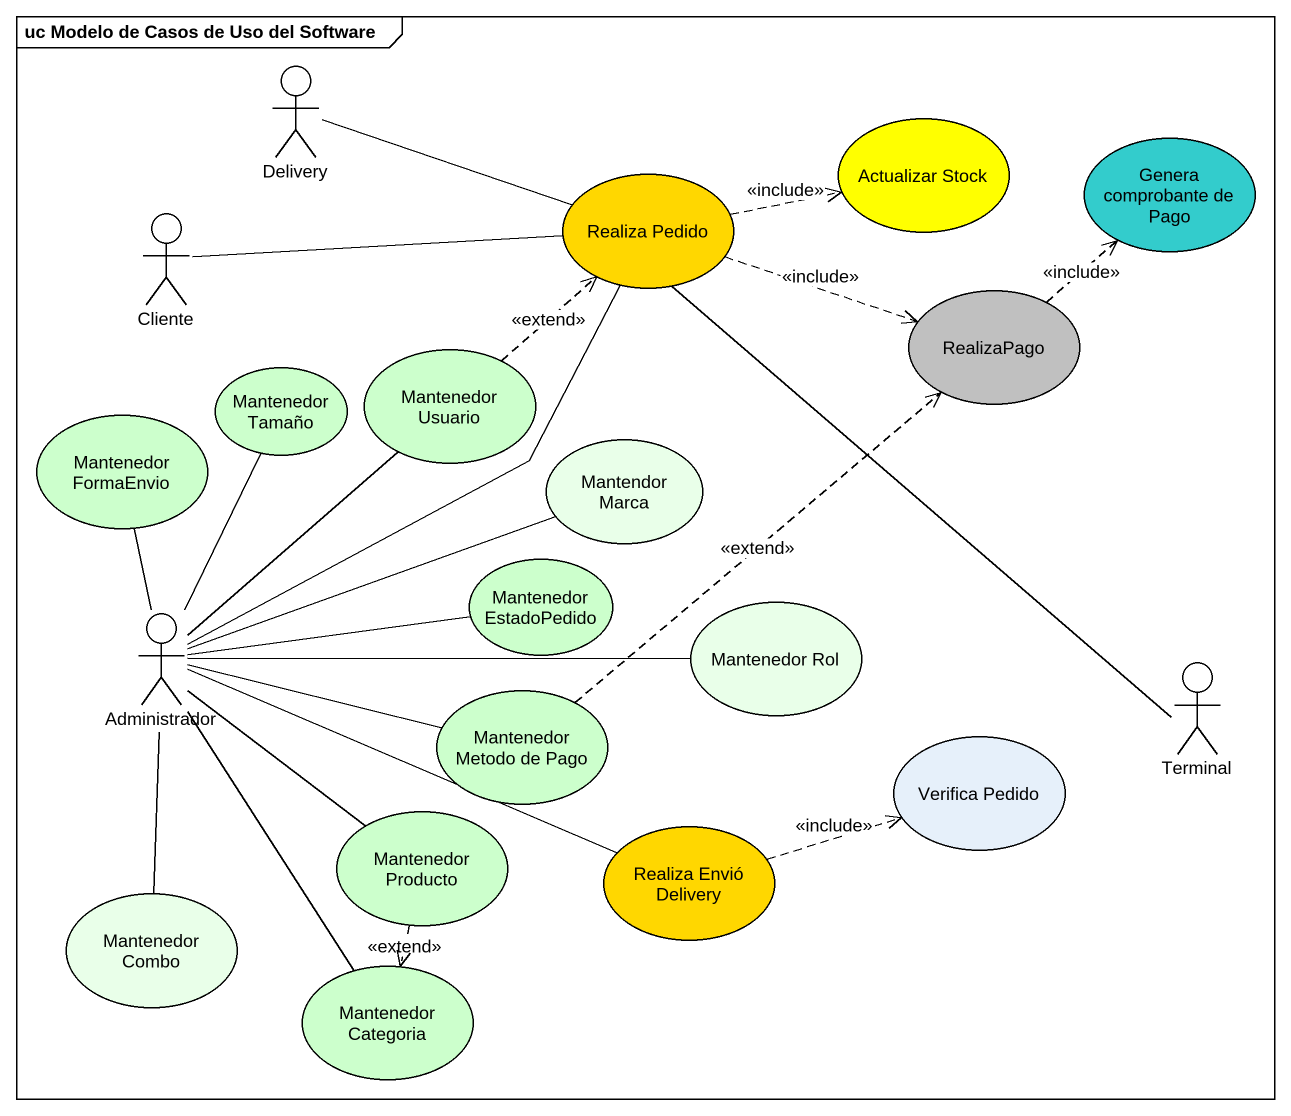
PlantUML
@startuml
mainframe uc Modelo de Casos de Uso del Software
actor Delivery
usecase "Actualizar Stock" as Actualizar_Stock #FFFF00
usecase "Realiza Pedido" as Realiza_Pedido #FFD700
usecase "Genera comprobante de Pago" as Genera_comprobante_de_Pago #33CCCC
actor Cliente
usecase "Mantenedor Usuario" as Mantenedor_Usuario #CCFFCC
usecase RealizaPago #C0C0C0
usecase "Mantenedor FormaEnvio" as Mantenedor_FormaEnvio #CCFFCC
usecase "Mantenedor Tamaño" as Mantenedor_Tamaño #CCFFCC
usecase "Mantendor Marca" as Mantendor_Marca #E9FFE9
usecase "Mantenedor EstadoPedido" as Mantenedor_EstadoPedido #CCFFCC
actor Administrador
usecase "Mantenedor Rol" as Mantenedor_Rol #E9FFE9
usecase "Mantenedor Metodo de Pago" as Mantenedor_Metodo_de_Pago #CCFFCC
actor Terminal
usecase "Verifica Pedido" as Verifica_Pedido
usecase "Mantenedor Producto" as Mantenedor_Producto #CCFFCC
usecase "Realiza Envió Delivery" as Realiza_Envió_Delivery #FFD700
usecase "Mantenedor Combo" as Mantenedor_Combo #E9FFE9
usecase "Mantenedor Categoria" as Mantenedor_Categoria #CCFFCC
Delivery -right- Realiza_Pedido
Realiza_Pedido .right.> Actualizar_Stock : <<include>>
Realiza_Pedido .right.> RealizaPago : <<include>>
Realiza_Pedido -- Terminal
Cliente -right- Realiza_Pedido
Mantenedor_Usuario .up.> Realiza_Pedido : <<extend>>
RealizaPago .up.> Genera_comprobante_de_Pago : <<include>>
Administrador -up- Realiza_Pedido
Administrador -up- Mantenedor_Usuario
Administrador -up- Mantenedor_FormaEnvio
Administrador -up- Mantenedor_Tamaño
Administrador -right- Mantendor_Marca
Administrador -right- Mantenedor_EstadoPedido
Administrador -right- Mantenedor_Rol
Administrador -right- Mantenedor_Metodo_de_Pago
Administrador -- Mantenedor_Producto
Administrador -right- Realiza_Envió_Delivery
Administrador -- Mantenedor_Combo
Administrador -- Mantenedor_Categoria
Mantenedor_Metodo_de_Pago .up.> RealizaPago : <<extend>>
Mantenedor_Producto ..> Mantenedor_Categoria : <<extend>>
Realiza_Envió_Delivery .right.> Verifica_Pedido : <<include>>
@enduml
